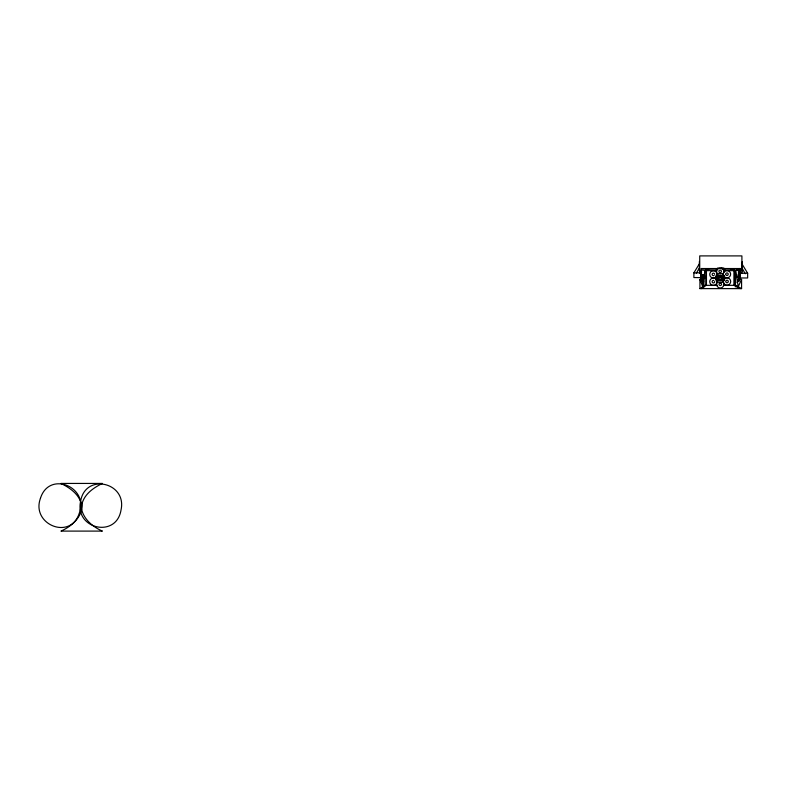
<?xml version="1.0" encoding="UTF-8"?>
<svg xmlns="http://www.w3.org/2000/svg" width="787" height="787" viewBox="0 0 787 787"><rect width="100%" height="100%" fill="white"/><g stroke="black" fill="none" stroke-linecap="round" stroke-linejoin="round"><path stroke-width="1.18" d="M723.715 270.639L735.727 270.639L738.236 286.734L735.137 286.734M700.794 278.293C701.797 275.647 700.932 279.887 701.355 278.293L701.276 279.838L702.063 279.542M700.794 276.571C701.965 273.984 700.637 278.195 701.542 276.601M700.794 274.85C701.965 272.577 700.676 276.001 701.453 275.194M700.794 273.128C701.965 270.531 700.637 274.742 701.542 273.158M700.794 271.289C701.965 268.692 700.637 272.912 701.542 271.318M700.883 278.647L700.892 277.319M700.883 275.194L700.892 273.866M701.276 279.838C701.699 276.66 702.407 281.618 702.093 280.182M701.355 274.85L701.453 273.866M701.355 278.293L701.453 277.319M702.535 280.526C701.128 281.244 701.138 278.47 702.535 279.198M703.106 281.776L703.106 274.702M704.109 286.793L702.742 286.753L704.886 270.639L716.583 270.639L716.583 268.8L706.244 268.8L706.244 270.639L701.296 269.921M716.731 270.039L716.514 271.928M700.883 271.633L700.892 270.305M701.453 270.305L701.453 271.633M700.883 273.473L700.892 272.145M701.453 272.145L701.453 273.473M700.883 276.916L700.892 275.598M701.453 275.598L701.453 276.916M701.62 280.526L701.63 279.198M723.627 279.729L724.453 279.533L723.656 280.103M739.524 270.935L740.233 270.571L740.233 271.889L739.524 270.935L740.39 270.846M739.682 271.879L739.682 270.551M740.233 270.571L740.233 271.889M739.514 272.764L740.223 272.4L740.223 273.728L739.514 272.764L740.38 272.686M739.672 273.709L739.672 272.391M740.223 272.4L740.223 273.728M739.505 274.486L740.213 274.122L740.223 275.44L739.505 275.155L740.213 274.122M739.652 278.873L739.485 277.929L740.203 277.565L740.203 278.883L738.973 278.873L738.973 280.998L737.822 281.107L737.812 279.788L739.131 279.956M739.672 275.43L739.662 274.112M739.495 276.207L740.203 275.844L740.213 277.162L739.495 276.207L740.37 276.129M737.822 281.107L737.812 279.788M738.973 280.998L738.973 278.873M739.662 277.152L739.652 275.834M740.203 275.844L740.213 277.162M737.655 280.162L738.206 280.182C739.032 278.746 738.088 282.72 738.255 280.044M738.963 279.68L737.98 280.074M739.691 279.828L738.983 280.202L739.691 279.828L739.524 278.883M739.534 280.211L739.652 277.555M740.203 278.883L740.203 277.565M737.045 282.533L738.481 279.385L738.481 269.921L736.14 270.207M738.236 286.734L741.58 279.385L738.481 279.385M696.288 273.335L699.289 268.072M701.355 277.634L693.888 277.555L693.888 272.833L699.289 263.95M716.544 276.591L715.954 276.158L716.75 275.863M703.293 284.648L701.286 279.355L699.928 279.385L699.928 288.622L704.886 285.327L717.252 285.327M701.296 288.622L706.244 285.327M724.414 276.67L724.001 275.716L724.07 276.63M716.534 280.28L715.836 279.67L716.603 279.562M740.223 279.385L740.223 268.534L730.975 269.085M734.379 270.639L740.223 269.921L737.793 269.921M736.13 274.624L736.819 274.545L737.183 277.585M708.664 269.144L701.296 268.534L701.296 279.385M715.924 268.78L718.334 268.662M706.244 268.8L719.151 268.544M721.797 268.082L723.883 268.082L723.883 268.77M701.296 268.534L718.324 268.534M740.223 268.534L720.754 268.534L725.299 268.78M740.223 288.622L734.379 285.327L734.379 268.8L723.735 268.8L723.715 272.145M737.793 270.148L740.223 270.148M700.794 270.62L701.551 270.659M700.794 272.459L701.551 272.489M693.888 272.833L701.128 272.833M740.41 273.246L747.65 273.246L747.65 277.968L740.41 277.968M700.794 274.181L701.355 274.181M700.981 274.22L701.551 274.22M700.981 274.879L701.542 274.879M700.794 275.912L701.551 275.942M717.793 276.867L722.81 276.867M700.981 277.663L701.551 277.663M700.981 278.332L701.542 278.332M701.187 278.824L701.945 278.854M718.256 279.395L722.348 279.395M701.187 279.483L702.634 279.542M701.532 280.182L702.634 280.211M703.794 281.776L702.437 281.776L702.437 274.702L704.463 274.702L704.798 278.244M723.371 285.327L735.727 285.327L741.58 288.622L741.58 279.385M699.928 288.622L741.58 288.622M721.492 268.544L734.379 268.8M739.524 271.594L740.4 271.505M739.514 273.433L740.39 273.345M739.829 274.397L740.38 274.407M739.829 275.057L740.38 275.066M739.505 275.155L740.223 275.44M739.495 276.867L740.37 276.788M739.81 277.831L740.36 277.85M739.485 277.929L740.036 277.939M739.81 278.5L740.36 278.509M739.495 278.588L740.046 278.608M739.141 279.159L739.691 279.169M738.816 279.257L739.367 279.267M738.57 279.946L739.367 279.926M738.58 280.605L739.131 280.625M737.98 280.733L738.806 280.713M737.655 280.831L738.206 280.841M742.249 264.373L747.65 273.246M738.363 279.798L738.531 280.743M742.249 268.485L745.25 273.758M699.928 279.385L702.742 286.753M723.519 269.902L723.814 271.79M740.055 274.506L740.055 275.165M742.249 261.727L742.249 271.131M741.905 273.315L741.905 255.903L699.722 255.903L699.722 273.315M735.491 270.639L735.491 285.327M734.133 270.639L734.133 285.327M722.348 276.867L722.348 279.847M718.256 276.867L718.256 279.847M717.675 268.082L717.675 268.77M706.451 270.639L706.451 285.327M705.093 270.639L705.093 285.327M699.377 261.451L699.377 270.866M717.97 274.338A3.679 3.679 0 0 1 717.39 268.947A3.679 3.679 0 0 1 722.82 268.839A3.679 3.679 0 0 1 722.446 274.25M719.83 272.597A1.269 1.269 0 0 1 719.121 270.659A1.269 1.269 0 0 1 721.187 270.659A1.269 1.269 0 0 1 720.479 272.597M721.197 279.729A1.033 1.033 0 0 1 720.203 281.028A1.033 1.033 0 0 1 719.2 279.729M719.466 276.709A1.033 1.033 0 0 1 719.466 275.243A1.033 1.033 0 0 1 720.931 275.243A1.033 1.033 0 0 1 720.931 276.709M716.927 280.644A3.679 3.679 0 0 1 713.17 285.356A3.679 3.679 0 0 1 710.031 280.211A3.679 3.679 0 0 1 715.934 279.021M714.655 281.51A1.269 1.269 0 0 1 713.356 282.946A1.269 1.269 0 0 1 712.166 281.412A1.269 1.269 0 0 1 713.878 280.506M724.493 278.814A3.679 3.679 0 0 1 730.395 280.034A3.679 3.679 0 0 1 727.237 285.16A3.679 3.679 0 0 1 723.499 280.438M726.057 280.674A1.269 1.269 0 0 1 728.123 280.861A1.269 1.269 0 0 1 727.237 282.74A1.269 1.269 0 0 1 725.781 281.264M723.912 276.257A3.679 3.679 0 0 1 726.391 270.571A3.679 3.679 0 0 1 730.493 275.224A3.679 3.679 0 0 1 724.542 276.975M725.712 274.427A1.269 1.269 0 0 1 727.168 272.951A1.269 1.269 0 0 1 728.054 274.83A1.269 1.269 0 0 1 725.998 275.017M722.21 281.166A3.679 3.679 0 0 1 723.214 286.498A3.679 3.679 0 0 1 717.813 287.029A3.679 3.679 0 0 1 717.754 281.598M720.499 283.045A1.269 1.269 0 0 1 721.354 284.933A1.269 1.269 0 0 1 719.288 285.091A1.269 1.269 0 0 1 719.849 283.094M716.504 276.404A3.679 3.679 0 0 1 710.297 276.375A3.679 3.679 0 0 1 712.943 270.767A3.679 3.679 0 0 1 716.908 275.539M714.104 275.47A1.269 1.269 0 0 1 712.255 274.919A1.269 1.269 0 0 1 713.111 273.187A1.269 1.269 0 0 1 714.675 274.338M80.599 501.398C74.529 528.943 116.446 538.682 121.05 509.887C127.11 482.342 85.203 472.613 80.599 501.398M82.271 502.824C83.019 516.262 72.296 526.169 60.933 531.097L102.399 531.097C91.026 526.169 80.304 516.262 81.051 502.824C78.08 493.449 69.374 487.537 60.933 483.434L102.399 483.434C93.958 487.537 85.242 493.449 82.271 502.824M40.422 498.397C30.87 524.457 70.761 540.925 79.389 512.898C88.941 486.828 49.05 470.37 40.422 498.397M723.696 275.971L716.711 275.971L716.711 279.995L723.696 279.995L723.696 275.971M722.81 276.404L717.793 276.404L717.793 279.847L722.81 279.847L722.81 276.404M721.954 277.181L718.787 277.181L718.787 279.129L721.954 279.129L721.954 277.181M716.947 281.234A4.594 4.594 0 0 0 724.64 279.178A4.594 4.594 0 0 0 719.013 273.542A4.594 4.594 0 0 0 716.947 281.234"/></g></svg>
